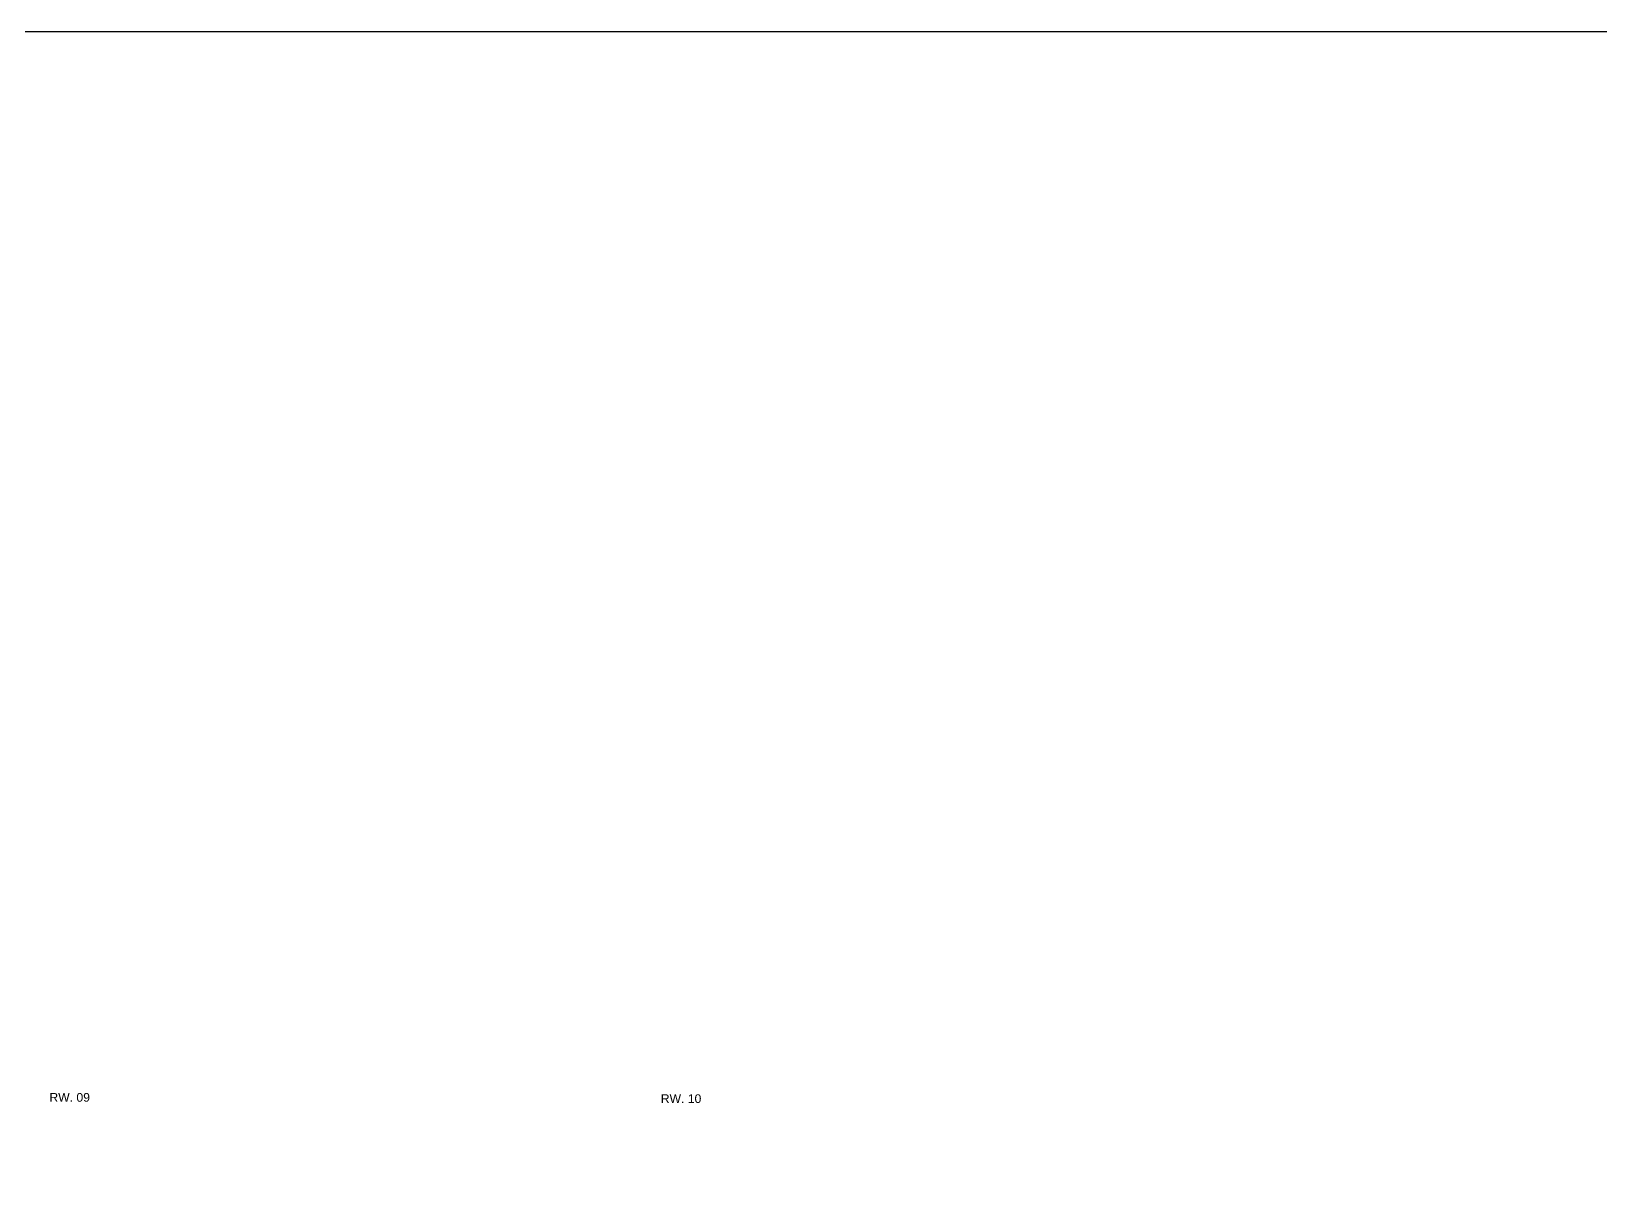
# Model space of a CAD drawing. Header units: metres. Extents: x 678805 to 1359287, y 2747329 to 5497370.
# Drawn here: x 680975.1 to 681065.3, y 2748656.7 to 2748722.9 of the extents above; entities that cross this region are included whole.
import ezdxf

# ---------------------------------------------------------------- set-up
doc = ezdxf.new("R2010")
doc.units = ezdxf.units.M
doc.layers.add('00_XREF_TWQ_BUILDINGS', color=7, linetype='Continuous')
doc.layers.add('XREF_MON_BUILDINGS$0$A_TEXT_EDIT', color=7, linetype='Continuous')
doc.layers.add('XREF_MON_BUILDINGS$0$00_AUX', color=3, linetype='Continuous', plot=False)
doc.styles.add('XREF_MON_BUILDINGS$0$Arial_4', font='arial.ttf', dxfattribs={"height": 1.8})

# ---------------------------------------------------------------- blocks, each defined once
blk = doc.blocks.new('XREF_MON_BUILDINGS')
at = {"layer": 'XREF_MON_BUILDINGS$0$00_AUX'}
blk.add_lwpolyline([(680817.846, 2748722.902), (681113.245, 2748722.902), (681113.245, 2748454.757), (680817.846, 2748454.757)], close=True, dxfattribs=at)
at = {"layer": 'XREF_MON_BUILDINGS$0$A_TEXT_EDIT', "color": 22, "lineweight": 211, "char_height": 0.5, "attachment_point": 1, "rotation": 0.00007, "line_spacing_factor": 0.938532, "style": 'XREF_MON_BUILDINGS$0$Arial_4'}
for s, insert in [('RW. 09', (680976.184, 2748661.912)), ('RW. 10', (681011.31, 2748661.84))]:
    blk.add_mtext_dynamic_manual_height_columns(s, width=4.64077, gutter_width=0.02, heights=[0], dxfattribs=dict(at, insert=insert))

msp = doc.modelspace()

# ---------------------------------------------------------------- block references
at = {"layer": '00_XREF_TWQ_BUILDINGS'}
msp.add_blockref('XREF_MON_BUILDINGS', (0, 0), dxfattribs=at)

# ---------------------------------------------------------------- next in the draw order: block references
msp.add_blockref('XREF_MON_BUILDINGS', (0, 0))

doc.saveas('drawing.dxf')
